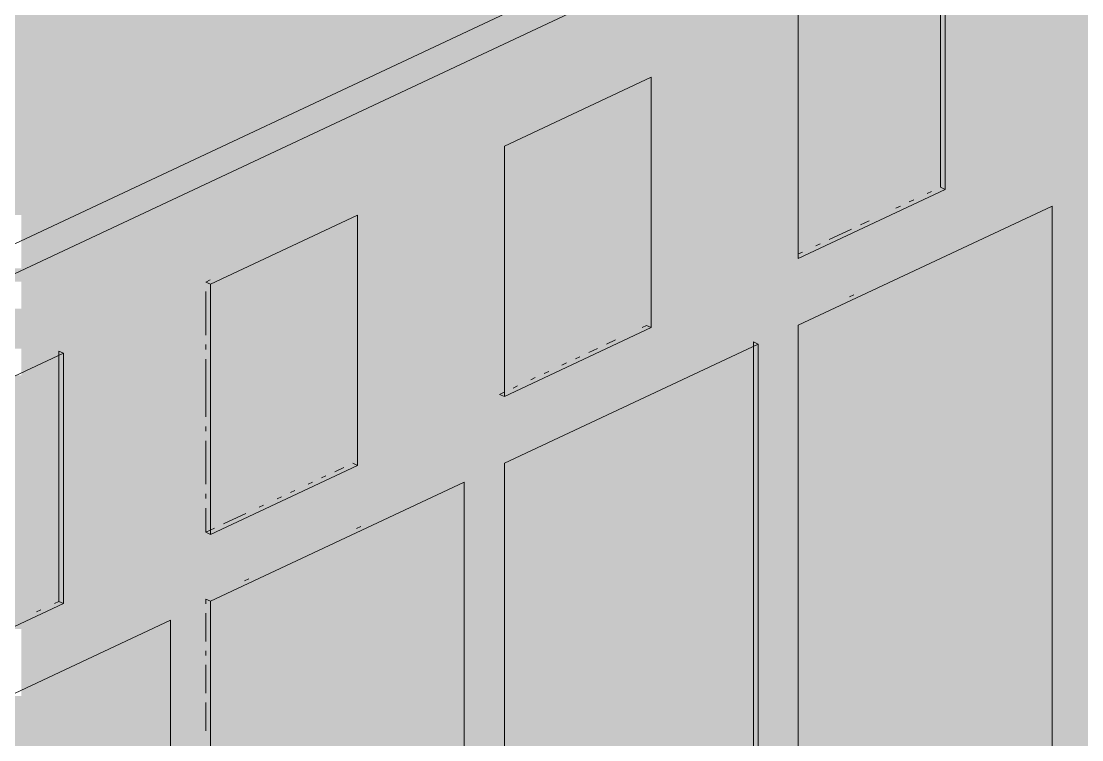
# Model space of a CAD drawing. Header units: millimetres. Extents: x 5 to 1315, y 5 to 292.
# Drawn here: x 1124.16 to 1137.39, y 178.95 to 187.92 of the extents above; entities that cross this region are included whole.
import ezdxf

# ---------------------------------------------------------------- set-up
doc = ezdxf.new("R2010")
doc.units = ezdxf.units.MM
doc.layers.add('EXISTING', color=7, linetype='Continuous')
doc.layers.add('IMAGES', color=7, linetype='Continuous')

# ---------------------------------------------------------------- blocks, each defined once
blk = doc.blocks.new('SHEET_03')
at = {"layer": 'EXISTING', "color": 250, "lineweight": 9}
for p, q in [((218.293, 182.425), (257.132, 200.659)), ((257.132, 200.284), (218.293, 182.051)), ((235.629, 185.845), (235.629, 188.967)), ((235.687, 185.817), (235.687, 188.94)), ((233.854, 188.079), (233.854, 184.957)), ((230.187, 186.357), (232.02, 187.218)), ((232.02, 184.096), (232.02, 187.218)), ((230.187, 186.357), (230.187, 183.235)), ((235.687, 185.817), (233.854, 184.957)), ((235.629, 185.845), (235.687, 185.817)), ((235.24, 185.662), (235.296, 185.688)), ((235.462, 185.767), (235.518, 185.793)), ((233.854, 184.124), (237.021, 185.611)), ((235.073, 185.584), (235.129, 185.61)), ((237.021, 176.453), (237.021, 185.611)), ((226.519, 184.636), (228.353, 185.496)), ((228.353, 182.374), (228.353, 185.496)), ((234.629, 185.375), (234.74, 185.427)), ((234.24, 185.193), (234.518, 185.323)), ((233.851, 185.01), (233.907, 185.036)), ((234.073, 185.114), (234.129, 185.141)), ((226.517, 184.689), (226.461, 184.663)), ((226.461, 184.663), (226.519, 184.636)), ((226.519, 184.636), (226.519, 181.513)), ((226.461, 184.002), (226.461, 184.543)), ((234.547, 184.504), (234.493, 184.479)), ((232.02, 184.096), (230.187, 183.235)), ((231.906, 184.097), (231.962, 184.123)), ((231.962, 184.123), (232.02, 184.096)), ((233.854, 184.124), (233.854, 174.966)), ((226.461, 183.822), (226.461, 183.882)), ((230.187, 182.402), (233.354, 183.889)), ((231.24, 183.784), (231.351, 183.836)), ((231.462, 183.888), (231.573, 183.941)), ((233.354, 183.889), (233.295, 183.917)), ((233.295, 174.758), (233.295, 183.917)), ((233.354, 174.731), (233.354, 183.889)), ((222.852, 182.914), (224.686, 183.775)), ((224.686, 183.775), (224.627, 183.802)), ((224.627, 180.68), (224.627, 183.802)), ((224.686, 180.653), (224.686, 183.775)), ((226.461, 182.982), (226.461, 183.702)), ((231.073, 183.706), (231.128, 183.732)), ((230.906, 183.628), (230.962, 183.654)), ((230.517, 183.445), (230.573, 183.471)), ((230.684, 183.523), (230.74, 183.549)), ((230.295, 183.341), (230.351, 183.367)), ((230.128, 183.262), (230.184, 183.288)), ((230.187, 183.235), (230.128, 183.262)), ((226.461, 182.802), (226.461, 182.862)), ((226.461, 182.141), (226.461, 182.682)), ((228.353, 182.374), (226.519, 181.513)), ((228.295, 182.402), (228.353, 182.374)), ((230.187, 182.402), (230.187, 173.244)), ((227.906, 182.219), (227.961, 182.245)), ((228.072, 182.297), (228.184, 182.349)), ((226.519, 180.681), (229.687, 182.168)), ((227.739, 182.141), (227.795, 182.167)), ((229.687, 173.009), (229.687, 182.168)), ((226.461, 181.961), (226.461, 182.021)), ((227.35, 181.958), (227.406, 181.984)), ((227.517, 182.036), (227.572, 182.062)), ((226.461, 181.541), (226.461, 181.841)), ((227.128, 181.854), (227.183, 181.88)), ((226.683, 181.645), (226.961, 181.776)), ((226.461, 181.541), (226.572, 181.593)), ((228.394, 181.615), (228.34, 181.59)), ((226.519, 181.513), (226.461, 181.541)), ((226.998, 180.96), (226.944, 180.935)), ((224.686, 180.653), (222.852, 179.792)), ((224.572, 180.654), (224.627, 180.68)), ((224.627, 180.68), (224.686, 180.653)), ((226.461, 180.708), (226.519, 180.681)), ((226.461, 180.649), (226.461, 180.708)), ((226.519, 180.681), (226.519, 171.522)), ((224.35, 180.549), (224.405, 180.576)), ((226.461, 180.18), (226.461, 180.532)), ((222.852, 178.959), (226.019, 180.446)), ((226.019, 171.288), (226.019, 180.446)), ((226.461, 180.004), (226.461, 180.062)), ((226.461, 179.534), (226.461, 179.886)), ((226.461, 179.064), (226.461, 179.417))]:
    blk.add_line(p, q, dxfattribs=at)
at = {"layer": 'IMAGES', "color": 7}
for points in [[(237.155, 186.5), (237.322, 186.5), (237.155, 189.833), (237.322, 189.833)], [(237.322, 186.667), (237.488, 186.667), (237.322, 189.833), (237.488, 189.833)], [(235.822, 185.667), (235.989, 185.667), (235.822, 189), (235.989, 189)], [(235.989, 186.5), (237.155, 186.5), (235.989, 189), (237.155, 189)], [(235.655, 185.667), (235.822, 185.667), (235.655, 188.833), (235.822, 188.833)], [(207.327, 187.833), (229.49, 187.833), (207.327, 188), (229.49, 188)], [(229.49, 187.833), (229.823, 187.833), (229.49, 188), (229.823, 188)], [(229.823, 187.833), (229.99, 187.833), (229.823, 188), (229.99, 188)], [(229.99, 187.833), (230.323, 187.833), (229.99, 188), (230.323, 188)], [(230.323, 187.833), (230.656, 187.833), (230.323, 188), (230.656, 188)], [(230.656, 187.833), (231.156, 187.833), (230.656, 188), (231.156, 188)], [(231.156, 187.833), (231.49, 187.833), (231.156, 188), (231.49, 188)], [(231.49, 187.833), (231.656, 187.833), (231.49, 188), (231.656, 188)], [(231.656, 187.833), (233.489, 187.833), (231.656, 188), (233.489, 188)], [(233.489, 185), (233.656, 185), (233.489, 188), (233.656, 188)], [(233.656, 185), (233.822, 185), (233.656, 188), (233.822, 188)], [(233.822, 185.667), (235.655, 185.667), (233.822, 188), (235.655, 188)], [(207.494, 187.667), (228.99, 187.667), (207.494, 187.833), (228.99, 187.833)], [(228.99, 187.667), (229.323, 187.667), (228.99, 187.833), (229.323, 187.833)], [(229.323, 187.667), (229.49, 187.667), (229.323, 187.833), (229.49, 187.833)], [(229.49, 187.667), (229.657, 187.667), (229.49, 187.833), (229.657, 187.833)], [(229.657, 187.667), (229.823, 187.667), (229.657, 187.833), (229.823, 187.833)], [(229.823, 187.667), (230.49, 187.667), (229.823, 187.833), (230.49, 187.833)], [(230.49, 187.667), (230.823, 187.667), (230.49, 187.833), (230.823, 187.833)], [(230.823, 187.667), (230.99, 187.667), (230.823, 187.833), (230.99, 187.833)], [(230.99, 187.667), (231.156, 187.667), (230.99, 187.833), (231.156, 187.833)], [(231.156, 187.667), (233.489, 187.667), (231.156, 187.833), (233.489, 187.833)], [(207.994, 187.5), (228.657, 187.5), (207.994, 187.667), (228.657, 187.667)], [(228.657, 187.5), (228.823, 187.5), (228.657, 187.667), (228.823, 187.667)], [(228.823, 187.5), (228.99, 187.5), (228.823, 187.667), (228.99, 187.667)], [(228.99, 187.5), (229.157, 187.5), (228.99, 187.667), (229.157, 187.667)], [(229.157, 187.5), (229.323, 187.5), (229.157, 187.667), (229.323, 187.667)], [(229.323, 187.5), (229.49, 187.5), (229.323, 187.667), (229.49, 187.667)], [(229.49, 187.5), (229.99, 187.5), (229.49, 187.667), (229.99, 187.667)], [(229.99, 187.5), (230.156, 187.5), (229.99, 187.667), (230.156, 187.667)], [(230.156, 187.5), (230.323, 187.5), (230.156, 187.667), (230.323, 187.667)], [(230.323, 187.5), (230.49, 187.5), (230.323, 187.667), (230.49, 187.667)], [(230.49, 187.5), (230.656, 187.5), (230.49, 187.667), (230.656, 187.667)], [(230.656, 187.5), (230.823, 187.5), (230.656, 187.667), (230.823, 187.667)], [(230.823, 187.5), (233.489, 187.5), (230.823, 187.667), (233.489, 187.667)], [(208.161, 187.333), (228.323, 187.333), (208.161, 187.5), (228.323, 187.5)], [(228.323, 187.333), (228.49, 187.333), (228.323, 187.5), (228.49, 187.5)], [(228.49, 187.333), (228.657, 187.333), (228.49, 187.5), (228.657, 187.5)], [(228.657, 187.333), (228.823, 187.333), (228.657, 187.5), (228.823, 187.5)], [(228.823, 187.333), (228.99, 187.333), (228.823, 187.5), (228.99, 187.5)], [(228.99, 187.333), (229.157, 187.333), (228.99, 187.5), (229.157, 187.5)], [(229.157, 187.333), (229.323, 187.333), (229.157, 187.5), (229.323, 187.5)], [(229.323, 187.333), (229.49, 187.333), (229.323, 187.5), (229.49, 187.5)], [(229.49, 187.333), (229.657, 187.333), (229.49, 187.5), (229.657, 187.5)], [(229.657, 187.333), (230.156, 187.333), (229.657, 187.5), (230.156, 187.5)], [(230.156, 187.333), (230.323, 187.333), (230.156, 187.5), (230.323, 187.5)], [(230.323, 187.333), (230.49, 187.333), (230.323, 187.5), (230.49, 187.5)], [(230.49, 187.333), (231.823, 187.333), (230.49, 187.5), (231.823, 187.5)], [(231.823, 187.333), (232.156, 187.333), (231.823, 187.5), (232.156, 187.5)], [(232.156, 187.333), (233.489, 187.333), (232.156, 187.5), (233.489, 187.5)], [(208.494, 187.167), (227.99, 187.167), (208.494, 187.333), (227.99, 187.333)], [(227.99, 187.167), (228.157, 187.167), (227.99, 187.333), (228.157, 187.333)], [(228.157, 187.167), (228.323, 187.167), (228.157, 187.333), (228.323, 187.333)], [(228.323, 187.167), (228.49, 187.167), (228.323, 187.333), (228.49, 187.333)], [(228.49, 187.167), (228.657, 187.167), (228.49, 187.333), (228.657, 187.333)], [(228.657, 187.167), (228.823, 187.167), (228.657, 187.333), (228.823, 187.333)], [(228.823, 187.167), (228.99, 187.167), (228.823, 187.333), (228.99, 187.333)], [(228.99, 187.167), (229.157, 187.167), (228.99, 187.333), (229.157, 187.333)], [(229.157, 187.167), (229.323, 187.167), (229.157, 187.333), (229.323, 187.333)], [(229.323, 187.167), (229.823, 187.167), (229.323, 187.333), (229.823, 187.333)], [(229.823, 187.167), (230.156, 187.167), (229.823, 187.333), (230.156, 187.333)], [(230.156, 187.167), (231.49, 187.167), (230.156, 187.333), (231.49, 187.333)], [(231.49, 187.167), (231.656, 187.167), (231.49, 187.333), (231.656, 187.333)], [(231.656, 187.167), (231.823, 187.167), (231.656, 187.333), (231.823, 187.333)], [(231.823, 187.167), (232.156, 187.167), (231.823, 187.333), (232.156, 187.333)], [(232.156, 184), (232.323, 184), (232.156, 187.333), (232.323, 187.333)], [(232.323, 185), (233.489, 185), (232.323, 187.333), (233.489, 187.333)], [(208.827, 187), (227.657, 187), (208.827, 187.167), (227.657, 187.167)], [(227.657, 187), (227.99, 187), (227.657, 187.167), (227.99, 187.167)], [(227.99, 187), (228.157, 187), (227.99, 187.167), (228.157, 187.167)], [(228.157, 186.667), (228.323, 186.667), (228.157, 187.167), (228.323, 187.167)], [(228.323, 187), (228.657, 187), (228.323, 187.167), (228.657, 187.167)], [(228.657, 187), (228.823, 187), (228.657, 187.167), (228.823, 187.167)], [(228.823, 187), (228.99, 187), (228.823, 187.167), (228.99, 187.167)], [(228.99, 187), (229.157, 187), (228.99, 187.167), (229.157, 187.167)], [(229.157, 187), (229.323, 187), (229.157, 187.167), (229.323, 187.167)], [(229.323, 187), (229.49, 187), (229.323, 187.167), (229.49, 187.167)], [(229.49, 187), (229.823, 187), (229.49, 187.167), (229.823, 187.167)], [(229.823, 187), (231.156, 187), (229.823, 187.167), (231.156, 187.167)], [(231.156, 187), (231.323, 187), (231.156, 187.167), (231.323, 187.167)], [(231.323, 187), (231.49, 187), (231.323, 187.167), (231.49, 187.167)], [(231.49, 187), (231.656, 187), (231.49, 187.167), (231.656, 187.167)], [(231.656, 187), (231.823, 187), (231.656, 187.167), (231.823, 187.167)], [(231.823, 187), (231.989, 187), (231.823, 187.167), (231.989, 187.167)], [(231.989, 184), (232.156, 184), (231.989, 187.167), (232.156, 187.167)], [(209.327, 186.833), (227.324, 186.833), (209.327, 187), (227.324, 187)], [(227.324, 186.833), (227.657, 186.833), (227.324, 187), (227.657, 187)], [(227.657, 186.833), (227.824, 186.833), (227.657, 187), (227.824, 187)], [(227.824, 186.5), (227.99, 186.5), (227.824, 187), (227.99, 187)], [(227.99, 186.833), (228.157, 186.833), (227.99, 187), (228.157, 187)], [(228.323, 186.833), (228.49, 186.833), (228.323, 187), (228.49, 187)], [(228.49, 186.833), (228.657, 186.833), (228.49, 187), (228.657, 187)], [(228.657, 186.833), (228.823, 186.833), (228.657, 187), (228.823, 187)], [(228.823, 186.833), (228.99, 186.833), (228.823, 187), (228.99, 187)], [(228.99, 186.833), (229.157, 186.833), (228.99, 187), (229.157, 187)], [(229.157, 186.833), (229.49, 186.833), (229.157, 187), (229.49, 187)], [(229.49, 186.833), (230.656, 186.833), (229.49, 187), (230.656, 187)], [(230.656, 186.833), (230.99, 186.833), (230.656, 187), (230.99, 187)], [(230.99, 186.833), (231.156, 186.833), (230.99, 187), (231.156, 187)], [(231.156, 186.833), (231.323, 186.833), (231.156, 187), (231.323, 187)], [(231.323, 186.833), (231.989, 186.833), (231.323, 187), (231.989, 187)], [(209.66, 186.667), (226.824, 186.667), (209.66, 186.833), (226.824, 186.833)], [(226.824, 186.667), (226.99, 186.667), (226.824, 186.833), (226.99, 186.833)], [(226.99, 186.667), (227.324, 186.667), (226.99, 186.833), (227.324, 186.833)], [(227.324, 186.667), (227.49, 186.667), (227.324, 186.833), (227.49, 186.833)], [(227.49, 186.667), (227.824, 186.667), (227.49, 186.833), (227.824, 186.833)], [(227.99, 186.667), (228.157, 186.667), (227.99, 186.833), (228.157, 186.833)], [(228.323, 186.667), (228.657, 186.667), (228.323, 186.833), (228.657, 186.833)], [(228.657, 186.667), (228.823, 186.667), (228.657, 186.833), (228.823, 186.833)], [(228.823, 186.667), (229.157, 186.667), (228.823, 186.833), (229.157, 186.833)], [(229.157, 186.667), (230.49, 186.667), (229.157, 186.833), (230.49, 186.833)], [(230.49, 186.667), (230.656, 186.667), (230.49, 186.833), (230.656, 186.833)], [(230.656, 186.667), (230.823, 186.667), (230.656, 186.833), (230.823, 186.833)], [(230.823, 186.667), (230.99, 186.667), (230.823, 186.833), (230.99, 186.833)], [(230.99, 186.667), (231.989, 186.667), (230.99, 186.833), (231.989, 186.833)], [(209.994, 186.5), (226.657, 186.5), (209.994, 186.667), (226.657, 186.667)], [(226.657, 186.5), (226.824, 186.5), (226.657, 186.667), (226.824, 186.667)], [(226.824, 186.5), (226.99, 186.5), (226.824, 186.667), (226.99, 186.667)], [(226.99, 186.5), (227.157, 186.5), (226.99, 186.667), (227.157, 186.667)], [(227.157, 186.5), (227.49, 186.5), (227.157, 186.667), (227.49, 186.667)], [(227.49, 186.5), (227.657, 186.5), (227.49, 186.667), (227.657, 186.667)], [(227.657, 186.5), (227.824, 186.5), (227.657, 186.667), (227.824, 186.667)], [(227.99, 186.5), (228.157, 186.5), (227.99, 186.667), (228.157, 186.667)], [(228.157, 186.5), (228.323, 186.5), (228.157, 186.667), (228.323, 186.667)], [(228.323, 186.5), (228.49, 186.5), (228.323, 186.667), (228.49, 186.667)], [(228.49, 186.5), (228.823, 186.5), (228.49, 186.667), (228.823, 186.667)], [(228.823, 186.5), (230.49, 186.5), (228.823, 186.667), (230.49, 186.667)], [(230.49, 186.5), (230.656, 186.5), (230.49, 186.667), (230.656, 186.667)], [(230.656, 186.5), (231.989, 186.5), (230.656, 186.667), (231.989, 186.667)], [(237.322, 186.5), (237.488, 186.5), (237.322, 186.667), (237.488, 186.667)], [(210.493, 186.333), (226.324, 186.333), (210.493, 186.5), (226.324, 186.5)], [(226.324, 186.333), (226.49, 186.333), (226.324, 186.5), (226.49, 186.5)], [(226.49, 186.333), (226.657, 186.333), (226.49, 186.5), (226.657, 186.5)], [(226.657, 186.333), (226.824, 186.333), (226.657, 186.5), (226.824, 186.5)], [(226.824, 186.333), (226.99, 186.333), (226.824, 186.5), (226.99, 186.5)], [(226.99, 186.333), (227.157, 186.333), (226.99, 186.5), (227.157, 186.5)], [(227.157, 186.333), (227.49, 186.333), (227.157, 186.5), (227.49, 186.5)], [(227.49, 186.333), (227.99, 186.333), (227.49, 186.5), (227.99, 186.5)], [(227.99, 186.167), (230.156, 186.167), (227.99, 186.5), (230.156, 186.5)], [(230.156, 186.333), (230.323, 186.333), (230.156, 186.5), (230.323, 186.5)], [(230.323, 186.333), (231.989, 186.333), (230.323, 186.5), (231.989, 186.5)], [(235.989, 186.333), (237.322, 186.333), (235.989, 186.5), (237.322, 186.5)], [(237.322, 186.333), (237.655, 186.333), (237.322, 186.5), (237.655, 186.5)], [(210.827, 186.167), (225.824, 186.167), (210.827, 186.333), (225.824, 186.333)], [(225.824, 186.167), (226.157, 186.167), (225.824, 186.333), (226.157, 186.333)], [(226.157, 186.167), (226.324, 186.167), (226.157, 186.333), (226.324, 186.333)], [(226.324, 186.167), (226.49, 186.167), (226.324, 186.333), (226.49, 186.333)], [(226.49, 186.167), (226.657, 186.167), (226.49, 186.333), (226.657, 186.333)], [(226.657, 186.167), (227.157, 186.167), (226.657, 186.333), (227.157, 186.333)], [(227.157, 186.167), (227.657, 186.167), (227.157, 186.333), (227.657, 186.333)], [(227.657, 186.167), (227.824, 186.167), (227.657, 186.333), (227.824, 186.333)], [(227.824, 186.167), (227.99, 186.167), (227.824, 186.333), (227.99, 186.333)], [(230.156, 184), (231.989, 184), (230.156, 186.333), (231.989, 186.333)], [(235.989, 186.167), (237.655, 186.167), (235.989, 186.333), (237.655, 186.333)], [(211.16, 186), (225.491, 186), (211.16, 186.167), (225.491, 186.167)], [(225.491, 186), (225.657, 186), (225.491, 186.167), (225.657, 186.167)], [(225.657, 186), (225.824, 186), (225.657, 186.167), (225.824, 186.167)], [(225.824, 186), (225.991, 186), (225.824, 186.167), (225.991, 186.167)], [(225.991, 185.667), (226.157, 185.667), (225.991, 186.167), (226.157, 186.167)], [(226.157, 186), (226.324, 186), (226.157, 186.167), (226.324, 186.167)], [(226.324, 186), (226.824, 186), (226.324, 186.167), (226.824, 186.167)], [(226.824, 186), (226.99, 186), (226.824, 186.167), (226.99, 186.167)], [(226.99, 186), (227.157, 186), (226.99, 186.167), (227.157, 186.167)], [(227.157, 186), (227.324, 186), (227.157, 186.167), (227.324, 186.167)], [(227.324, 186), (227.49, 186), (227.324, 186.167), (227.49, 186.167)], [(227.49, 186), (227.657, 186), (227.49, 186.167), (227.657, 186.167)], [(227.657, 186), (230.156, 186), (227.657, 186.167), (230.156, 186.167)], [(235.989, 185.833), (237.488, 185.833), (235.989, 186.167), (237.488, 186.167)], [(211.493, 185.833), (225.157, 185.833), (211.493, 186), (225.157, 186)], [(225.157, 185.833), (225.324, 185.833), (225.157, 186), (225.324, 186)], [(225.324, 185.833), (225.491, 185.833), (225.324, 186), (225.491, 186)], [(225.491, 185.833), (225.657, 185.833), (225.491, 186), (225.657, 186)], [(225.657, 185.5), (225.824, 185.5), (225.657, 186), (225.824, 186)], [(225.824, 185.833), (225.991, 185.833), (225.824, 186), (225.991, 186)], [(226.157, 185.833), (226.324, 185.833), (226.157, 186), (226.324, 186)], [(226.324, 185.833), (226.49, 185.833), (226.324, 186), (226.49, 186)], [(226.49, 185.833), (226.99, 185.833), (226.49, 186), (226.99, 186)], [(226.99, 185.833), (227.157, 185.833), (226.99, 186), (227.157, 186)], [(227.157, 185.833), (227.324, 185.833), (227.157, 186), (227.324, 186)], [(227.324, 185.833), (230.156, 185.833), (227.324, 186), (230.156, 186)], [(211.66, 185.667), (224.824, 185.667), (211.66, 185.833), (224.824, 185.833)], [(224.824, 185.667), (224.991, 185.667), (224.824, 185.833), (224.991, 185.833)], [(224.991, 185.667), (225.157, 185.667), (224.991, 185.833), (225.157, 185.833)], [(225.157, 185.667), (225.324, 185.667), (225.157, 185.833), (225.324, 185.833)], [(225.324, 185.667), (225.491, 185.667), (225.324, 185.833), (225.491, 185.833)], [(225.491, 185.667), (225.657, 185.667), (225.491, 185.833), (225.657, 185.833)], [(225.824, 185.667), (225.991, 185.667), (225.824, 185.833), (225.991, 185.833)], [(226.157, 185.667), (226.657, 185.667), (226.157, 185.833), (226.657, 185.833)], [(226.657, 185.667), (226.99, 185.667), (226.657, 185.833), (226.99, 185.833)], [(226.99, 185.667), (230.156, 185.667), (226.99, 185.833), (230.156, 185.833)], [(235.989, 185.667), (236.655, 185.667), (235.989, 185.833), (236.655, 185.833)], [(236.655, 185.667), (236.989, 185.667), (236.655, 185.833), (236.989, 185.833)], [(236.989, 185.667), (237.155, 185.667), (236.989, 185.833), (237.155, 185.833)], [(237.155, 185.5), (237.322, 185.5), (237.155, 185.833), (237.322, 185.833)], [(237.322, 176.667), (237.488, 176.667), (237.322, 185.833), (237.488, 185.833)], [(211.993, 185.5), (224.491, 185.5), (211.993, 185.667), (224.491, 185.667)], [(224.491, 185.5), (224.657, 185.5), (224.491, 185.667), (224.657, 185.667)], [(224.657, 185.5), (224.824, 185.5), (224.657, 185.667), (224.824, 185.667)], [(224.824, 185.5), (224.991, 185.5), (224.824, 185.667), (224.991, 185.667)], [(224.991, 185.5), (225.324, 185.5), (224.991, 185.667), (225.324, 185.667)], [(225.324, 185.5), (225.491, 185.5), (225.324, 185.667), (225.491, 185.667)], [(225.491, 185.5), (225.657, 185.5), (225.491, 185.667), (225.657, 185.667)], [(225.824, 185.5), (225.991, 185.5), (225.824, 185.667), (225.991, 185.667)], [(225.991, 185.5), (226.157, 185.5), (225.991, 185.667), (226.157, 185.667)], [(226.157, 185.5), (226.324, 185.5), (226.157, 185.667), (226.324, 185.667)], [(226.324, 185.5), (226.657, 185.5), (226.324, 185.667), (226.657, 185.667)], [(226.657, 185.5), (227.824, 185.5), (226.657, 185.667), (227.824, 185.667)], [(227.824, 185.5), (228.157, 185.5), (227.824, 185.667), (228.157, 185.667)], [(228.157, 185.5), (230.156, 185.5), (228.157, 185.667), (230.156, 185.667)], [(233.822, 185.5), (235.322, 185.5), (233.822, 185.667), (235.322, 185.667)], [(235.322, 185.5), (235.489, 185.5), (235.322, 185.667), (235.489, 185.667)], [(235.489, 185.5), (236.322, 185.5), (235.489, 185.667), (236.322, 185.667)], [(236.322, 185.5), (236.655, 185.5), (236.322, 185.667), (236.655, 185.667)], [(236.655, 185.5), (236.822, 185.5), (236.655, 185.667), (236.822, 185.667)], [(236.822, 185.5), (237.155, 185.5), (236.822, 185.667), (237.155, 185.667)], [(224.158, 185.333), (224.491, 185.333), (224.158, 185.5), (224.491, 185.5)], [(224.491, 185.333), (224.657, 185.333), (224.491, 185.5), (224.657, 185.5)], [(224.657, 185.333), (224.991, 185.333), (224.657, 185.5), (224.991, 185.5)], [(224.991, 185.167), (225.157, 185.167), (224.991, 185.5), (225.157, 185.5)], [(225.157, 185.333), (225.324, 185.333), (225.157, 185.5), (225.324, 185.5)], [(225.324, 185.333), (225.491, 185.333), (225.324, 185.5), (225.491, 185.5)], [(225.491, 185.333), (225.657, 185.333), (225.491, 185.5), (225.657, 185.5)], [(225.657, 185.333), (225.824, 185.333), (225.657, 185.5), (225.824, 185.5)], [(225.824, 185.333), (225.991, 185.333), (225.824, 185.5), (225.991, 185.5)], [(225.991, 185.333), (226.157, 185.333), (225.991, 185.5), (226.157, 185.5)], [(226.157, 185.333), (227.49, 185.333), (226.157, 185.5), (227.49, 185.5)], [(227.49, 185.333), (227.824, 185.333), (227.49, 185.5), (227.824, 185.5)], [(227.824, 185.333), (227.99, 185.333), (227.824, 185.5), (227.99, 185.5)], [(227.99, 185.333), (228.157, 185.333), (227.99, 185.5), (228.157, 185.5)], [(228.157, 185.333), (228.323, 185.333), (228.157, 185.5), (228.323, 185.5)], [(228.323, 185.333), (228.49, 185.333), (228.323, 185.5), (228.49, 185.5)], [(228.49, 183.167), (230.156, 183.167), (228.49, 185.5), (230.156, 185.5)], [(233.822, 185.333), (234.989, 185.333), (233.822, 185.5), (234.989, 185.5)], [(234.989, 185.333), (235.156, 185.333), (234.989, 185.5), (235.156, 185.5)], [(235.156, 185.333), (235.489, 185.333), (235.156, 185.5), (235.489, 185.5)], [(235.489, 185.333), (235.655, 185.333), (235.489, 185.5), (235.655, 185.5)], [(235.655, 185.333), (235.989, 185.333), (235.655, 185.5), (235.989, 185.5)], [(235.989, 185.333), (236.155, 185.333), (235.989, 185.5), (236.155, 185.5)], [(236.155, 185.333), (236.489, 185.333), (236.155, 185.5), (236.489, 185.5)], [(236.489, 185.333), (236.655, 185.333), (236.489, 185.5), (236.655, 185.5)], [(236.655, 185.333), (237.155, 185.333), (236.655, 185.5), (237.155, 185.5)], [(237.155, 176.667), (237.322, 176.667), (237.155, 185.5), (237.322, 185.5)], [(224.158, 185.167), (224.324, 185.167), (224.158, 185.333), (224.324, 185.333)], [(224.324, 185.167), (224.657, 185.167), (224.324, 185.333), (224.657, 185.333)], [(224.657, 185), (224.824, 185), (224.657, 185.333), (224.824, 185.333)], [(224.824, 185.167), (224.991, 185.167), (224.824, 185.333), (224.991, 185.333)], [(225.157, 185.167), (225.491, 185.167), (225.157, 185.333), (225.491, 185.333)], [(225.491, 185.167), (225.657, 185.167), (225.491, 185.333), (225.657, 185.333)], [(225.657, 185.167), (225.991, 185.167), (225.657, 185.333), (225.991, 185.333)], [(225.991, 185.167), (227.157, 185.167), (225.991, 185.333), (227.157, 185.333)], [(227.157, 185.167), (227.49, 185.167), (227.157, 185.333), (227.49, 185.333)], [(227.49, 185.167), (227.657, 185.167), (227.49, 185.333), (227.657, 185.333)], [(227.657, 185.167), (227.824, 185.167), (227.657, 185.333), (227.824, 185.333)], [(227.824, 185.167), (228.49, 185.167), (227.824, 185.333), (228.49, 185.333)], [(233.822, 185.167), (234.656, 185.167), (233.822, 185.333), (234.656, 185.333)], [(234.656, 185.167), (234.822, 185.167), (234.656, 185.333), (234.822, 185.333)], [(234.822, 185.167), (234.989, 185.167), (234.822, 185.333), (234.989, 185.333)], [(234.989, 185.167), (235.322, 185.167), (234.989, 185.333), (235.322, 185.333)], [(235.322, 185.167), (235.655, 185.167), (235.322, 185.333), (235.655, 185.333)], [(235.655, 185.167), (235.822, 185.167), (235.655, 185.333), (235.822, 185.333)], [(235.822, 185.167), (236.155, 185.167), (235.822, 185.333), (236.155, 185.333)], [(236.155, 185.167), (236.322, 185.167), (236.155, 185.333), (236.322, 185.333)], [(236.322, 185.167), (237.155, 185.167), (236.322, 185.333), (237.155, 185.333)], [(224.158, 185), (224.324, 185), (224.158, 185.167), (224.324, 185.167)], [(224.324, 185), (224.491, 185), (224.324, 185.167), (224.491, 185.167)], [(224.491, 185), (224.657, 185), (224.491, 185.167), (224.657, 185.167)], [(224.824, 185), (224.991, 185), (224.824, 185.167), (224.991, 185.167)], [(224.991, 185), (225.157, 185), (224.991, 185.167), (225.157, 185.167)], [(225.157, 185), (225.657, 185), (225.157, 185.167), (225.657, 185.167)], [(225.657, 185), (226.824, 185), (225.657, 185.167), (226.824, 185.167)], [(226.824, 185), (226.99, 185), (226.824, 185.167), (226.99, 185.167)], [(226.99, 185), (227.324, 185), (226.99, 185.167), (227.324, 185.167)], [(227.324, 185), (227.49, 185), (227.324, 185.167), (227.49, 185.167)], [(227.49, 185), (228.49, 185), (227.49, 185.167), (228.49, 185.167)], [(233.822, 185), (234.322, 185), (233.822, 185.167), (234.322, 185.167)], [(234.322, 185), (234.489, 185), (234.322, 185.167), (234.489, 185.167)], [(234.489, 185), (234.656, 185), (234.489, 185.167), (234.656, 185.167)], [(234.656, 185), (234.989, 185), (234.656, 185.167), (234.989, 185.167)], [(234.989, 184.833), (235.322, 184.833), (234.989, 185.167), (235.322, 185.167)], [(235.322, 185), (235.489, 185), (235.322, 185.167), (235.489, 185.167)], [(235.489, 185), (235.822, 185), (235.489, 185.167), (235.822, 185.167)], [(235.822, 185), (235.989, 185), (235.822, 185.167), (235.989, 185.167)], [(235.989, 185), (237.155, 185), (235.989, 185.167), (237.155, 185.167)], [(224.158, 184.833), (224.324, 184.833), (224.158, 185), (224.324, 185)], [(224.324, 184.833), (224.657, 184.833), (224.324, 185), (224.657, 185)], [(224.657, 184.833), (224.991, 184.833), (224.657, 185), (224.991, 185)], [(224.991, 184.833), (225.157, 184.833), (224.991, 185), (225.157, 185)], [(225.157, 184.833), (226.49, 184.833), (225.157, 185), (226.49, 185)], [(226.49, 184.833), (226.824, 184.833), (226.49, 185), (226.824, 185)], [(226.824, 184.833), (226.99, 184.833), (226.824, 185), (226.99, 185)], [(226.99, 184.833), (227.157, 184.833), (226.99, 185), (227.157, 185)], [(227.157, 184.833), (228.49, 184.833), (227.157, 185), (228.49, 185)], [(232.323, 184.833), (233.822, 184.833), (232.323, 185), (233.822, 185)], [(233.822, 184.833), (233.989, 184.833), (233.822, 185), (233.989, 185)], [(233.989, 184.833), (234.322, 184.833), (233.989, 185), (234.322, 185)], [(234.322, 184.833), (234.489, 184.833), (234.322, 185), (234.489, 185)], [(234.489, 184.833), (234.822, 184.833), (234.489, 185), (234.822, 185)], [(234.822, 184.833), (234.989, 184.833), (234.822, 185), (234.989, 185)], [(235.322, 184.833), (235.489, 184.833), (235.322, 185), (235.489, 185)], [(235.489, 184.833), (235.655, 184.833), (235.489, 185), (235.655, 185)], [(235.655, 184.833), (237.155, 184.833), (235.655, 185), (237.155, 185)], [(223.991, 184.667), (224.491, 184.667), (223.991, 184.833), (224.491, 184.833)], [(224.491, 184.667), (224.657, 184.667), (224.491, 184.833), (224.657, 184.833)], [(224.657, 184.667), (224.824, 184.667), (224.657, 184.833), (224.824, 184.833)], [(224.824, 184.667), (226.49, 184.667), (224.824, 184.833), (226.49, 184.833)], [(226.49, 184.667), (226.657, 184.667), (226.49, 184.833), (226.657, 184.833)], [(226.657, 184.667), (226.824, 184.667), (226.657, 184.833), (226.824, 184.833)], [(226.824, 184.667), (228.49, 184.667), (226.824, 184.833), (228.49, 184.833)], [(232.323, 184.667), (233.989, 184.667), (232.323, 184.833), (233.989, 184.833)], [(233.989, 184.667), (234.156, 184.667), (233.989, 184.833), (234.156, 184.833)], [(234.156, 184.667), (234.489, 184.667), (234.156, 184.833), (234.489, 184.833)], [(234.489, 184.667), (234.822, 184.667), (234.489, 184.833), (234.822, 184.833)], [(234.822, 184.667), (234.989, 184.667), (234.822, 184.833), (234.989, 184.833)], [(234.989, 184.667), (235.156, 184.667), (234.989, 184.833), (235.156, 184.833)], [(235.156, 184.667), (237.155, 184.667), (235.156, 184.833), (237.155, 184.833)], [(224.158, 184.5), (224.324, 184.5), (224.158, 184.667), (224.324, 184.667)], [(224.324, 184.5), (224.491, 184.5), (224.324, 184.667), (224.491, 184.667)], [(224.491, 184.5), (226.157, 184.5), (224.491, 184.667), (226.157, 184.667)], [(226.157, 181.5), (226.324, 181.5), (226.157, 184.667), (226.324, 184.667)], [(226.324, 181.5), (226.49, 181.5), (226.324, 184.667), (226.49, 184.667)], [(226.49, 182.333), (228.49, 182.333), (226.49, 184.667), (228.49, 184.667)], [(232.323, 184.5), (234.156, 184.5), (232.323, 184.667), (234.156, 184.667)], [(234.156, 184.5), (234.489, 184.5), (234.156, 184.667), (234.489, 184.667)], [(234.489, 184.5), (234.656, 184.5), (234.489, 184.667), (234.656, 184.667)], [(234.656, 184.5), (234.822, 184.5), (234.656, 184.667), (234.822, 184.667)], [(234.822, 184.5), (237.155, 184.5), (234.822, 184.667), (237.155, 184.667)], [(224.158, 184.333), (226.157, 184.333), (224.158, 184.5), (226.157, 184.5)], [(232.323, 184.333), (233.822, 184.333), (232.323, 184.5), (233.822, 184.5)], [(233.822, 184.333), (234.156, 184.333), (233.822, 184.5), (234.156, 184.5)], [(234.156, 184.333), (234.322, 184.333), (234.156, 184.5), (234.322, 184.5)], [(234.322, 184.333), (234.489, 184.333), (234.322, 184.5), (234.489, 184.5)], [(234.489, 184.333), (237.155, 184.333), (234.489, 184.5), (237.155, 184.5)], [(223.824, 184.167), (226.157, 184.167), (223.824, 184.333), (226.157, 184.333)], [(232.323, 184.167), (233.989, 184.167), (232.323, 184.333), (233.989, 184.333)], [(233.989, 184.167), (234.156, 184.167), (233.989, 184.333), (234.156, 184.333)], [(234.156, 184.167), (237.155, 184.167), (234.156, 184.333), (237.155, 184.333)], [(223.491, 184), (226.157, 184), (223.491, 184.167), (226.157, 184.167)], [(232.323, 184), (233.156, 184), (232.323, 184.167), (233.156, 184.167)], [(233.156, 184), (233.656, 184), (233.156, 184.167), (233.656, 184.167)], [(233.656, 174.833), (233.822, 174.833), (233.656, 184.167), (233.822, 184.167)], [(233.822, 176.5), (237.155, 176.5), (233.822, 184.167), (237.155, 184.167)], [(222.991, 183.833), (224.324, 183.833), (222.991, 184), (224.324, 184)], [(224.324, 183.833), (224.657, 183.833), (224.324, 184), (224.657, 184)], [(224.657, 183.833), (226.157, 183.833), (224.657, 184), (226.157, 184)], [(230.156, 183.833), (231.656, 183.833), (230.156, 184), (231.656, 184)], [(231.656, 183.833), (231.823, 183.833), (231.656, 184), (231.823, 184)], [(231.823, 183.833), (231.989, 183.833), (231.823, 184), (231.989, 184)], [(231.989, 183.833), (232.823, 183.833), (231.989, 184), (232.823, 184)], [(232.823, 183.833), (232.989, 183.833), (232.823, 184), (232.989, 184)], [(232.989, 183.833), (233.156, 183.833), (232.989, 184), (233.156, 184)], [(233.156, 183.833), (233.323, 183.833), (233.156, 184), (233.323, 184)], [(233.323, 183.833), (233.489, 183.833), (233.323, 184), (233.489, 184)], [(233.489, 183.833), (233.656, 183.833), (233.489, 184), (233.656, 184)], [(224.158, 183.667), (224.491, 183.667), (224.158, 183.833), (224.491, 183.833)], [(224.491, 183.667), (224.824, 183.667), (224.491, 183.833), (224.824, 183.833)], [(224.824, 180.5), (224.991, 180.5), (224.824, 183.833), (224.991, 183.833)], [(224.991, 181.5), (226.157, 181.5), (224.991, 183.833), (226.157, 183.833)], [(230.156, 183.667), (231.323, 183.667), (230.156, 183.833), (231.323, 183.833)], [(231.323, 183.667), (231.49, 183.667), (231.323, 183.833), (231.49, 183.833)], [(231.49, 183.667), (231.656, 183.667), (231.49, 183.833), (231.656, 183.833)], [(231.656, 183.667), (231.823, 183.667), (231.656, 183.833), (231.823, 183.833)], [(231.823, 183.667), (231.989, 183.667), (231.823, 183.833), (231.989, 183.833)], [(231.989, 183.667), (232.489, 183.667), (231.989, 183.833), (232.489, 183.833)], [(232.489, 183.667), (232.656, 183.667), (232.489, 183.833), (232.656, 183.833)], [(232.656, 183.667), (232.823, 183.667), (232.656, 183.833), (232.823, 183.833)], [(232.823, 183.667), (232.989, 183.667), (232.823, 183.833), (232.989, 183.833)], [(232.989, 183.667), (233.156, 183.667), (232.989, 183.833), (233.156, 183.833)], [(233.156, 183.667), (233.323, 183.667), (233.156, 183.833), (233.323, 183.833)], [(233.323, 174.667), (233.489, 174.667), (233.323, 183.833), (233.489, 183.833)], [(233.489, 174.833), (233.656, 174.833), (233.489, 183.833), (233.656, 183.833)], [(224.158, 183.5), (224.324, 183.5), (224.158, 183.667), (224.324, 183.667)], [(224.324, 183.5), (224.657, 183.5), (224.324, 183.667), (224.657, 183.667)], [(224.657, 180.5), (224.824, 180.5), (224.657, 183.667), (224.824, 183.667)], [(230.156, 183.5), (231.156, 183.5), (230.156, 183.667), (231.156, 183.667)], [(231.156, 183.5), (231.323, 183.5), (231.156, 183.667), (231.323, 183.667)], [(231.323, 183.5), (231.49, 183.5), (231.323, 183.667), (231.49, 183.667)], [(231.49, 183.5), (231.656, 183.5), (231.49, 183.667), (231.656, 183.667)], [(231.656, 183.5), (231.989, 183.5), (231.656, 183.667), (231.989, 183.667)], [(231.989, 183.5), (232.323, 183.5), (231.989, 183.667), (232.323, 183.667)], [(232.323, 183.5), (232.489, 183.5), (232.323, 183.667), (232.489, 183.667)], [(232.489, 183.5), (232.656, 183.5), (232.489, 183.667), (232.656, 183.667)], [(232.656, 183.5), (232.823, 183.5), (232.656, 183.667), (232.823, 183.667)], [(232.823, 183.5), (233.323, 183.5), (232.823, 183.667), (233.323, 183.667)], [(223.991, 183.333), (224.657, 183.333), (223.991, 183.5), (224.657, 183.5)], [(230.156, 183.333), (230.823, 183.333), (230.156, 183.5), (230.823, 183.5)], [(230.823, 183.333), (230.99, 183.333), (230.823, 183.5), (230.99, 183.5)], [(230.99, 183.333), (231.156, 183.333), (230.99, 183.5), (231.156, 183.5)], [(231.156, 183.333), (231.323, 183.333), (231.156, 183.5), (231.323, 183.5)], [(231.323, 183.333), (231.656, 183.333), (231.323, 183.5), (231.656, 183.5)], [(231.656, 183.333), (231.989, 183.333), (231.656, 183.5), (231.989, 183.5)], [(231.989, 183.333), (232.156, 183.333), (231.989, 183.5), (232.156, 183.5)], [(232.156, 183.333), (232.323, 183.333), (232.156, 183.5), (232.323, 183.5)], [(232.323, 183.333), (232.489, 183.333), (232.323, 183.5), (232.489, 183.5)], [(232.489, 183.333), (233.323, 183.333), (232.489, 183.5), (233.323, 183.5)], [(223.658, 183.167), (224.657, 183.167), (223.658, 183.333), (224.657, 183.333)], [(230.156, 183.167), (230.49, 183.167), (230.156, 183.333), (230.49, 183.333)], [(230.49, 183.167), (230.823, 183.167), (230.49, 183.333), (230.823, 183.333)], [(230.823, 183.167), (230.99, 183.167), (230.823, 183.333), (230.99, 183.333)], [(230.99, 183.167), (231.323, 183.167), (230.99, 183.333), (231.323, 183.333)], [(231.323, 183.167), (231.656, 183.167), (231.323, 183.333), (231.656, 183.333)], [(231.656, 183.167), (231.823, 183.167), (231.656, 183.333), (231.823, 183.333)], [(231.823, 183.167), (231.989, 183.167), (231.823, 183.333), (231.989, 183.333)], [(231.989, 183.167), (233.323, 183.167), (231.989, 183.333), (233.323, 183.333)], [(223.324, 183), (224.657, 183), (223.324, 183.167), (224.657, 183.167)], [(228.49, 183), (230.49, 183), (228.49, 183.167), (230.49, 183.167)], [(230.49, 183), (230.656, 183), (230.49, 183.167), (230.656, 183.167)], [(230.656, 183), (230.99, 183), (230.656, 183.167), (230.99, 183.167)], [(230.99, 183), (231.323, 183), (230.99, 183.167), (231.323, 183.167)], [(231.323, 183), (231.49, 183), (231.323, 183.167), (231.49, 183.167)], [(231.49, 183), (231.656, 183), (231.49, 183.167), (231.656, 183.167)], [(231.656, 183), (233.323, 183), (231.656, 183.167), (233.323, 183.167)], [(222.991, 182.833), (224.657, 182.833), (222.991, 183), (224.657, 183)], [(228.49, 182.833), (230.156, 182.833), (228.49, 183), (230.156, 183)], [(230.156, 182.833), (230.323, 182.833), (230.156, 183), (230.323, 183)], [(230.323, 182.833), (230.656, 182.833), (230.323, 183), (230.656, 183)], [(230.656, 182.833), (230.99, 182.833), (230.656, 183), (230.99, 183)], [(230.99, 182.833), (231.156, 182.833), (230.99, 183), (231.156, 183)], [(231.156, 182.833), (231.323, 182.833), (231.156, 183), (231.323, 183)], [(231.323, 182.833), (233.323, 182.833), (231.323, 183), (233.323, 183)], [(222.825, 180.5), (224.657, 180.5), (222.825, 182.833), (224.657, 182.833)], [(228.49, 182.5), (230.323, 182.5), (228.49, 182.833), (230.323, 182.833)], [(230.323, 182.667), (230.49, 182.667), (230.323, 182.833), (230.49, 182.833)], [(230.49, 182.667), (230.823, 182.667), (230.49, 182.833), (230.823, 182.833)], [(230.823, 182.667), (230.99, 182.667), (230.823, 182.833), (230.99, 182.833)], [(230.99, 182.667), (233.323, 182.667), (230.99, 182.833), (233.323, 182.833)], [(230.323, 182.5), (230.49, 182.5), (230.323, 182.667), (230.49, 182.667)], [(230.49, 182.5), (230.656, 182.5), (230.49, 182.667), (230.656, 182.667)], [(230.656, 182.5), (233.323, 182.5), (230.656, 182.667), (233.323, 182.667)], [(228.49, 182.333), (230.156, 182.333), (228.49, 182.5), (230.156, 182.5)], [(230.156, 174.667), (233.323, 174.667), (230.156, 182.5), (233.323, 182.5)], [(226.49, 182.167), (228.157, 182.167), (226.49, 182.333), (228.157, 182.333)], [(228.157, 182.167), (228.323, 182.167), (228.157, 182.333), (228.323, 182.333)], [(228.323, 182.167), (228.49, 182.167), (228.323, 182.333), (228.49, 182.333)], [(228.49, 182.167), (228.657, 182.167), (228.49, 182.333), (228.657, 182.333)], [(228.657, 182.167), (229.323, 182.167), (228.657, 182.333), (229.323, 182.333)], [(229.323, 182.167), (229.49, 182.167), (229.323, 182.333), (229.49, 182.333)], [(229.49, 182.167), (229.823, 182.167), (229.49, 182.333), (229.823, 182.333)], [(229.823, 172.833), (229.99, 172.833), (229.823, 182.333), (229.99, 182.333)], [(229.99, 173.167), (230.156, 173.167), (229.99, 182.333), (230.156, 182.333)], [(226.49, 182), (227.824, 182), (226.49, 182.167), (227.824, 182.167)], [(227.824, 182), (227.99, 182), (227.824, 182.167), (227.99, 182.167)], [(227.99, 182), (228.157, 182), (227.99, 182.167), (228.157, 182.167)], [(228.157, 182), (228.323, 182), (228.157, 182.167), (228.323, 182.167)], [(228.323, 182), (228.49, 182), (228.323, 182.167), (228.49, 182.167)], [(228.49, 182), (228.823, 182), (228.49, 182.167), (228.823, 182.167)], [(228.823, 182), (228.99, 182), (228.823, 182.167), (228.99, 182.167)], [(228.99, 182), (229.157, 182), (228.99, 182.167), (229.157, 182.167)], [(229.157, 182), (229.323, 182), (229.157, 182.167), (229.323, 182.167)], [(229.323, 182), (229.49, 182), (229.323, 182.167), (229.49, 182.167)], [(229.49, 182), (229.657, 182), (229.49, 182.167), (229.657, 182.167)], [(229.657, 182), (229.823, 182), (229.657, 182.167), (229.823, 182.167)], [(226.49, 181.833), (227.49, 181.833), (226.49, 182), (227.49, 182)], [(227.49, 181.833), (227.657, 181.833), (227.49, 182), (227.657, 182)], [(227.657, 181.833), (227.824, 181.833), (227.657, 182), (227.824, 182)], [(227.824, 181.833), (227.99, 181.833), (227.824, 182), (227.99, 182)], [(227.99, 181.833), (228.157, 181.833), (227.99, 182), (228.157, 182)], [(228.157, 181.833), (228.49, 181.833), (228.157, 182), (228.49, 182)], [(228.49, 181.833), (228.823, 181.833), (228.49, 182), (228.823, 182)], [(228.823, 181.833), (228.99, 181.833), (228.823, 182), (228.99, 182)], [(228.99, 181.833), (229.157, 181.833), (228.99, 182), (229.157, 182)], [(229.157, 181.833), (229.657, 181.833), (229.157, 182), (229.657, 182)], [(229.657, 173), (229.823, 173), (229.657, 182), (229.823, 182)], [(226.49, 181.667), (227.157, 181.667), (226.49, 181.833), (227.157, 181.833)], [(227.157, 181.667), (227.324, 181.667), (227.157, 181.833), (227.324, 181.833)], [(227.324, 181.667), (227.657, 181.667), (227.324, 181.833), (227.657, 181.833)], [(227.657, 181.667), (227.824, 181.667), (227.657, 181.833), (227.824, 181.833)], [(227.824, 181.667), (228.157, 181.667), (227.824, 181.833), (228.157, 181.833)], [(228.157, 181.667), (228.323, 181.667), (228.157, 181.833), (228.323, 181.833)], [(228.323, 181.667), (228.657, 181.667), (228.323, 181.833), (228.657, 181.833)], [(228.657, 181.667), (228.823, 181.667), (228.657, 181.833), (228.823, 181.833)], [(228.823, 181.667), (229.657, 181.667), (228.823, 181.833), (229.657, 181.833)], [(226.49, 181.5), (226.824, 181.5), (226.49, 181.667), (226.824, 181.667)], [(226.824, 181.5), (226.99, 181.5), (226.824, 181.667), (226.99, 181.667)], [(226.99, 181.5), (227.157, 181.5), (226.99, 181.667), (227.157, 181.667)], [(227.157, 181.5), (227.49, 181.5), (227.157, 181.667), (227.49, 181.667)], [(227.49, 181.5), (227.824, 181.5), (227.49, 181.667), (227.824, 181.667)], [(227.824, 181.5), (228.157, 181.5), (227.824, 181.667), (228.157, 181.667)], [(228.157, 181.5), (228.323, 181.5), (228.157, 181.667), (228.323, 181.667)], [(228.323, 181.5), (228.49, 181.5), (228.323, 181.667), (228.49, 181.667)], [(228.49, 181.5), (229.657, 181.5), (228.49, 181.667), (229.657, 181.667)], [(224.991, 181.167), (226.49, 181.167), (224.991, 181.5), (226.49, 181.5)], [(226.49, 181.333), (226.657, 181.333), (226.49, 181.5), (226.657, 181.5)], [(226.657, 181.333), (226.824, 181.333), (226.657, 181.5), (226.824, 181.5)], [(226.824, 181.333), (227.157, 181.333), (226.824, 181.5), (227.157, 181.5)], [(227.157, 181.333), (227.49, 181.333), (227.157, 181.5), (227.49, 181.5)], [(227.49, 181.333), (227.824, 181.333), (227.49, 181.5), (227.824, 181.5)], [(227.824, 181.333), (227.99, 181.333), (227.824, 181.5), (227.99, 181.5)], [(227.99, 181.333), (228.157, 181.333), (227.99, 181.5), (228.157, 181.5)], [(228.157, 181.333), (229.657, 181.333), (228.157, 181.5), (229.657, 181.5)], [(226.49, 181.167), (226.824, 181.167), (226.49, 181.333), (226.824, 181.333)], [(226.824, 181.167), (227.157, 181.167), (226.824, 181.333), (227.157, 181.333)], [(227.157, 181.167), (227.324, 181.167), (227.157, 181.333), (227.324, 181.333)], [(227.324, 181.167), (227.657, 181.167), (227.324, 181.333), (227.657, 181.333)], [(227.657, 181.167), (227.824, 181.167), (227.657, 181.333), (227.824, 181.333)], [(227.824, 181.167), (229.657, 181.167), (227.824, 181.333), (229.657, 181.333)], [(224.991, 181), (226.824, 181), (224.991, 181.167), (226.824, 181.167)], [(226.824, 181), (226.99, 181), (226.824, 181.167), (226.99, 181.167)], [(226.99, 181), (227.157, 181), (226.99, 181.167), (227.157, 181.167)], [(227.157, 181), (227.324, 181), (227.157, 181.167), (227.324, 181.167)], [(227.324, 181), (229.657, 181), (227.324, 181.167), (229.657, 181.167)], [(224.991, 180.833), (226.324, 180.833), (224.991, 181), (226.324, 181)], [(226.324, 180.833), (226.657, 180.833), (226.324, 181), (226.657, 181)], [(226.657, 180.833), (226.824, 180.833), (226.657, 181), (226.824, 181)], [(226.824, 180.833), (226.99, 180.833), (226.824, 181), (226.99, 181)], [(226.99, 180.833), (229.657, 180.833), (226.99, 181), (229.657, 181)], [(224.991, 180.667), (226.49, 180.667), (224.991, 180.833), (226.49, 180.833)], [(226.49, 180.667), (226.657, 180.667), (226.49, 180.833), (226.657, 180.833)], [(226.657, 180.667), (229.657, 180.667), (226.657, 180.833), (229.657, 180.833)], [(224.991, 180.5), (225.657, 180.5), (224.991, 180.667), (225.657, 180.667)], [(225.657, 180.5), (226.324, 180.5), (225.657, 180.667), (226.324, 180.667)], [(226.324, 171.5), (226.49, 171.5), (226.324, 180.667), (226.49, 180.667)], [(226.49, 172.833), (229.657, 172.833), (226.49, 180.667), (229.657, 180.667)], [(222.825, 180.333), (224.324, 180.333), (222.825, 180.5), (224.324, 180.5)], [(224.324, 180.333), (224.491, 180.333), (224.324, 180.5), (224.491, 180.5)], [(224.491, 180.333), (225.324, 180.333), (224.491, 180.5), (225.324, 180.5)], [(225.324, 180.333), (225.491, 180.333), (225.324, 180.5), (225.491, 180.5)], [(225.491, 180.333), (225.824, 180.333), (225.491, 180.5), (225.824, 180.5)], [(225.824, 180.333), (225.991, 180.333), (225.824, 180.5), (225.991, 180.5)], [(225.991, 180.333), (226.157, 180.333), (225.991, 180.5), (226.157, 180.5)], [(226.157, 180.333), (226.324, 180.333), (226.157, 180.5), (226.324, 180.5)], [(224.158, 180.167), (224.324, 180.167), (224.158, 180.333), (224.324, 180.333)], [(224.324, 180.167), (224.657, 180.167), (224.324, 180.333), (224.657, 180.333)], [(224.657, 180.167), (224.991, 180.167), (224.657, 180.333), (224.991, 180.333)], [(224.991, 180.167), (225.157, 180.167), (224.991, 180.333), (225.157, 180.333)], [(225.157, 180.167), (225.491, 180.167), (225.157, 180.333), (225.491, 180.333)], [(225.491, 180.167), (225.657, 180.167), (225.491, 180.333), (225.657, 180.333)], [(225.657, 180.167), (226.157, 180.167), (225.657, 180.333), (226.157, 180.333)], [(226.157, 171.5), (226.324, 171.5), (226.157, 180.333), (226.324, 180.333)], [(224.158, 180), (224.657, 180), (224.158, 180.167), (224.657, 180.167)], [(224.657, 180), (224.991, 180), (224.657, 180.167), (224.991, 180.167)], [(224.991, 180), (225.157, 180), (224.991, 180.167), (225.157, 180.167)], [(225.157, 180), (225.324, 180), (225.157, 180.167), (225.324, 180.167)], [(225.324, 180), (226.157, 180), (225.324, 180.167), (226.157, 180.167)], [(224.158, 179.833), (224.491, 179.833), (224.158, 180), (224.491, 180)], [(224.491, 179.833), (224.657, 179.833), (224.491, 180), (224.657, 180)], [(224.657, 179.833), (224.824, 179.833), (224.657, 180), (224.824, 180)], [(224.824, 179.833), (224.991, 179.833), (224.824, 180), (224.991, 180)], [(224.991, 179.833), (226.157, 179.833), (224.991, 180), (226.157, 180)], [(224.158, 179.667), (224.324, 179.667), (224.158, 179.833), (224.324, 179.833)], [(224.324, 179.667), (224.491, 179.667), (224.324, 179.833), (224.491, 179.833)], [(224.491, 179.667), (224.657, 179.667), (224.491, 179.833), (224.657, 179.833)], [(224.657, 179.667), (226.157, 179.667), (224.657, 179.833), (226.157, 179.833)], [(224.158, 179.5), (226.157, 179.5), (224.158, 179.667), (226.157, 179.667)], [(223.824, 179.333), (226.157, 179.333), (223.824, 179.5), (226.157, 179.5)], [(223.491, 179.167), (226.157, 179.167), (223.491, 179.333), (226.157, 179.333)], [(223.158, 179), (226.157, 179), (223.158, 179.167), (226.157, 179.167)], [(222.825, 171.333), (226.157, 171.333), (222.825, 179), (226.157, 179)]]:
    blk.add_solid(points, dxfattribs=at)

msp = doc.modelspace()

# ---------------------------------------------------------------- block references
msp.add_blockref('SHEET_03', (900, 0))

doc.saveas('drawing.dxf')
